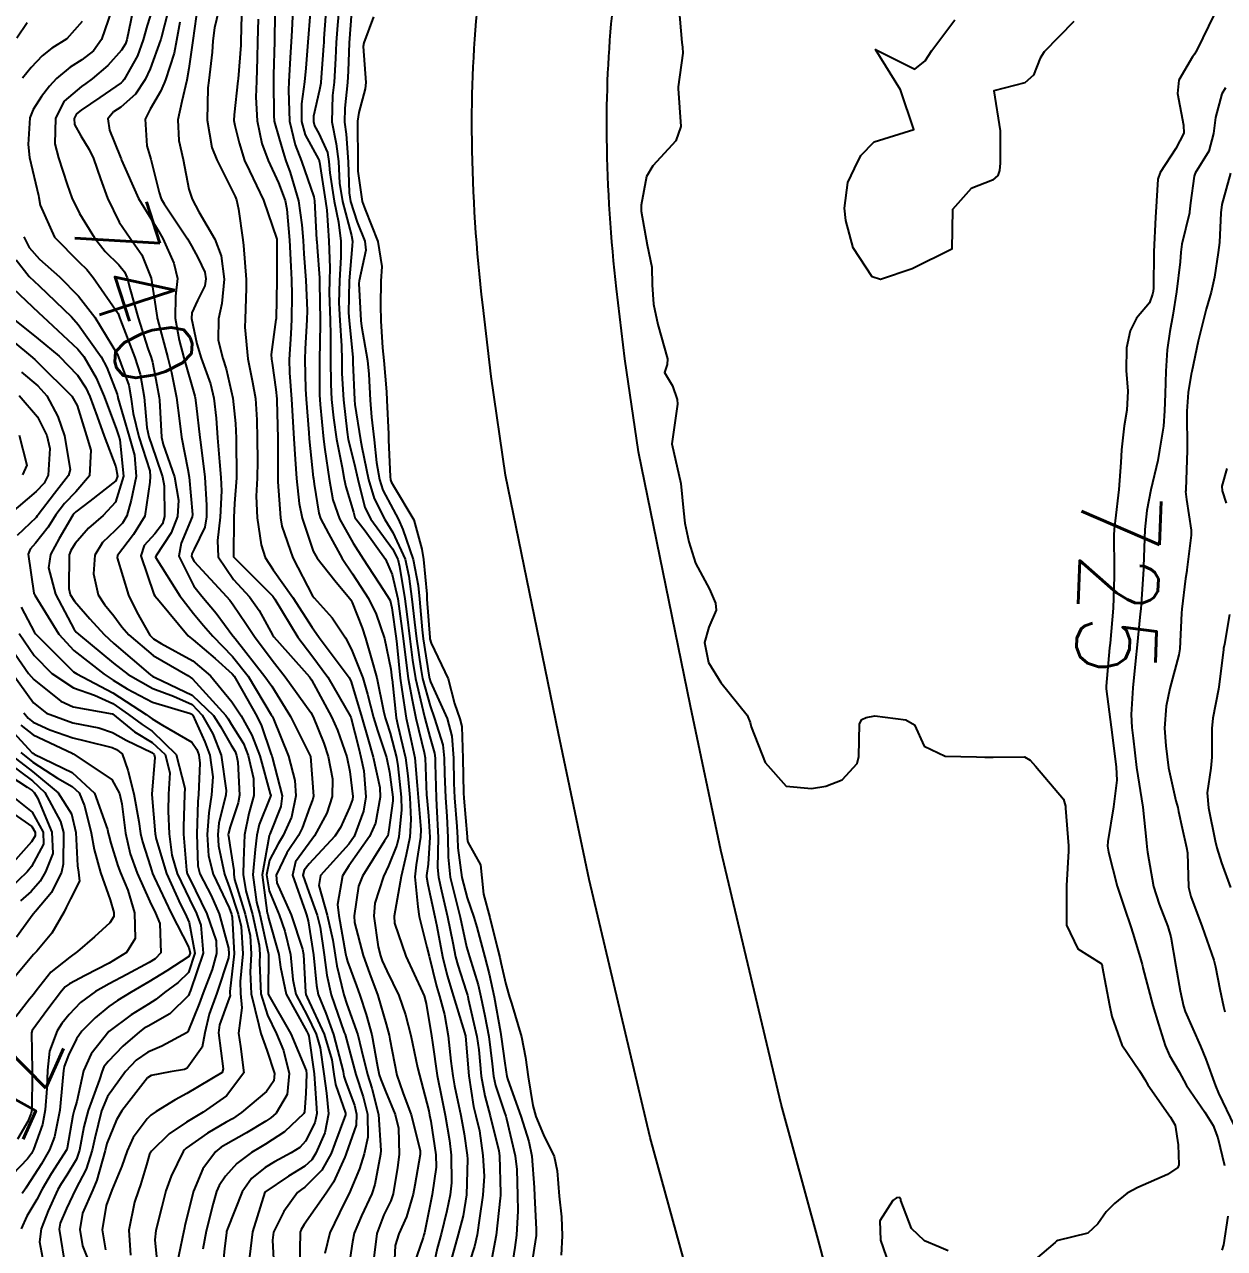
# Model space of a CAD drawing. Header units: metres. Extents: x 318500 to 325275, y 7408834 to 7428799.
# Drawn here: x 322061.5 to 322122, y 7417809.8 to 7417871.5 of the extents above; entities that cross this region are included whole.
import ezdxf
from ezdxf.enums import TextEntityAlignment as Align

# ---------------------------------------------------------------- set-up
doc = ezdxf.new("R2010")
doc.units = ezdxf.units.M
doc.header["$MEASUREMENT"] = 0
for name, color, linetype in [('Cotas', 45, 'Continuous'), ('Curvas de Nivel 1m', 11, 'Continuous'), ('Curvas de Nivel 5m', 15, 'Continuous'), ('Vias Primárias', 230, 'Continuous')]:
    doc.layers.add(name, color=color, linetype=linetype)
doc.styles.add('Style-STANDARD', font='STANDARD.shx')

msp = doc.modelspace()

# ---------------------------------------------------------------- linework, layer by layer
at = {"layer": 'Curvas de Nivel 1m', "flags": 128}
for points, elevation in [([(322068.842, 7417872.723), (322068.372, 7417870.892), (322068.337, 7417870.764), (322068.323, 7417870.73), (322067.795, 7417869.289), (322067.548, 7417868.738), (322067.069, 7417868.003), (322066.319, 7417867.358), (322065.954, 7417867.116), (322065.661, 7417866.76), (322065.745, 7417866.199), (322066.291, 7417864.871), (322066.333, 7417864.75), (322066.359, 7417864.679), (322067.212, 7417862.74), (322068.235, 7417861.089), (322068.445, 7417860.727), (322068.994, 7417859.489), (322069.177, 7417858.71), (322069.079, 7417857.829), (322069.064, 7417856.711), (322069.268, 7417855.604), (322069.498, 7417854.707), (322070.06, 7417852.772), (322070.072, 7417852.701), (322070.124, 7417852.315), (322070.311, 7417850.697), (322070.34, 7417850.452), (322070.558, 7417848.693), (322070.651, 7417847.286), (322070.644, 7417846.691), (322070.553, 7417846.182), (322070.025, 7417845.062), (322069.901, 7417844.822), (322069.882, 7417844.701), (322070.016, 7417844.451), (322071.66, 7417842.675), (322071.814, 7417842.499), (322071.986, 7417842.267), (322072.633, 7417841.317), (322073.066, 7417840.654), (322073.953, 7417839.473), (322074.618, 7417838.633), (322075.913, 7417836.829), (322076.025, 7417836.618), (322076.568, 7417835.282), (322076.783, 7417834.607), (322076.998, 7417833.479), (322076.982, 7417832.603), (322076.706, 7417831.749), (322076.098, 7417830.616), (322075.826, 7417830.244), (322075.134, 7417829.309), (322074.975, 7417828.628), (322075.628, 7417826.776), (322075.693, 7417826.621), (322075.775, 7417826.319), (322076.044, 7417824.616), (322076.193, 7417823.071), (322076.281, 7417822.612), (322076.654, 7417821.668), (322077.056, 7417820.6), (322077.532, 7417818.732), (322077.55, 7417818.592), (322077.569, 7417818.491), (322077.666, 7417818.192), (322078.1, 7417817.029), (322078.214, 7417816.582), (322078.193, 7417816.031), (322077.685, 7417814.589), (322077.668, 7417814.54), (322077.617, 7417814.409), (322077.04, 7417813.157), (322076.681, 7417812.604), (322075.574, 7417811.015), (322075.422, 7417810.771), (322075.369, 7417810.622), (322075.331, 7417808.835)], 739), ([(322071.364, 7417872.685), (322071.043, 7417871.356), (322070.967, 7417870.691), (322070.924, 7417870.129), (322070.754, 7417868.694), (322070.709, 7417868.32), (322070.671, 7417866.695), (322070.918, 7417865.312), (322071.159, 7417864.687), (322072.083, 7417862.852), (322072.159, 7417862.672), (322072.253, 7417862.2), (322072.482, 7417860.667), (322072.512, 7417860.382), (322072.638, 7417858.666), (322072.647, 7417858.221), (322072.594, 7417856.666), (322072.583, 7417856.255), (322072.723, 7417854.661), (322072.971, 7417853.49), (322073.111, 7417852.655), (322073.177, 7417851.591), (322073.204, 7417850.653), (322073.211, 7417849.526), (322073.192, 7417848.653), (322073.151, 7417847.744), (322073.198, 7417846.653), (322073.402, 7417845.277), (322073.602, 7417844.646), (322074.011, 7417844.028), (322074.992, 7417842.63), (322075.975, 7417841.109), (322076.177, 7417840.822), (322076.331, 7417840.615), (322077.477, 7417839.067), (322077.835, 7417838.592), (322077.937, 7417838.377), (322078.478, 7417836.581), (322078.797, 7417835.474), (322079.051, 7417834.573), (322079.379, 7417833.055), (322079.394, 7417832.567), (322079.162, 7417831.248), (322078.871, 7417830.574), (322077.815, 7417829.102), (322077.496, 7417828.595), (322077.242, 7417827.144), (322077.314, 7417826.597), (322077.654, 7417824.688), (322077.667, 7417824.591), (322077.679, 7417824.521), (322077.747, 7417824.276), (322078.208, 7417823.056), (322078.376, 7417822.58), (322078.69, 7417821.601), (322078.974, 7417820.571), (322079.259, 7417818.984), (322079.352, 7417818.565), (322079.428, 7417818.324), (322079.662, 7417817.74), (322080.156, 7417816.555), (322080.326, 7417815.867), (322080.353, 7417814.553), (322080.279, 7417813.884), (322080.055, 7417812.555), (322079.941, 7417812.202), (322079.579, 7417811.503), (322079.231, 7417810.565), (322079.041, 7417809.074)], 736), ([(322074.112, 7417872.653), (322074.074, 7417870.951), (322074.065, 7417870.653), (322074.023, 7417868.975), (322074.021, 7417868.653), (322074.031, 7417866.936), (322074.064, 7417866.652), (322074.301, 7417865.769), (322074.557, 7417864.911), (322074.65, 7417864.645), (322074.87, 7417864.052), (322075.277, 7417862.635), (322075.457, 7417861.416), (322075.51, 7417860.631), (322075.557, 7417859.964), (322075.645, 7417858.628), (322075.712, 7417857.102), (322075.705, 7417856.627), (322075.62, 7417855.166), (322075.6, 7417854.625), (322075.636, 7417853.124), (322075.667, 7417852.625), (322075.802, 7417850.925), (322075.828, 7417850.623), (322076.02, 7417848.671), (322076.031, 7417848.62), (322076.067, 7417848.345), (322076.313, 7417846.876), (322076.399, 7417846.615), (322076.793, 7417845.854), (322077.48, 7417844.598), (322078.008, 7417843.818), (322078.813, 7417842.578), (322079.196, 7417841.785), (322079.614, 7417840.565), (322079.947, 7417839.017), (322079.997, 7417838.559), (322080.002, 7417838.496), (322080.208, 7417836.557), (322080.287, 7417836.175), (322080.672, 7417834.552), (322080.793, 7417833.634), (322080.892, 7417832.55), (322080.955, 7417831.438), (322080.893, 7417830.549), (322080.711, 7417829.661), (322080.454, 7417828.554), (322080.364, 7417827.992), (322080.105, 7417826.557), (322080.117, 7417826.214), (322080.696, 7417824.551), (322081.542, 7417822.732), (322081.626, 7417822.541), (322081.724, 7417822.163), (322081.986, 7417820.536), (322082.033, 7417820.197), (322082.277, 7417818.531), (322082.504, 7417817.372), (322082.675, 7417816.525), (322082.899, 7417815.253), (322082.984, 7417814.52), (322083.004, 7417813.114), (322082.939, 7417812.52), (322082.764, 7417811.704), (322082.476, 7417810.526), (322082.282, 7417809.806), (322082.008, 7417808.533)], 733), ([(322075.021, 7417872.641), (322074.946, 7417871.212), (322074.912, 7417870.642), (322074.879, 7417870.126), (322074.801, 7417868.643), (322074.774, 7417868.202), (322074.831, 7417866.642), (322075.112, 7417865.452), (322075.429, 7417864.633), (322076.057, 7417862.829), (322076.091, 7417862.623), (322076.195, 7417860.656), (322076.196, 7417860.621), (322076.2, 7417860.59), (322076.227, 7417860.297), (322076.346, 7417858.752), (322076.345, 7417858.618), (322076.342, 7417858.484), (322076.383, 7417856.617), (322076.381, 7417856.413), (322076.34, 7417854.617), (322076.345, 7417852.829), (322076.356, 7417852.617), (322076.378, 7417852.365), (322076.549, 7417850.613), (322076.616, 7417850.088), (322076.823, 7417848.609), (322077.012, 7417847.558), (322077.35, 7417846.601), (322078.032, 7417845.368), (322078.538, 7417844.582), (322079.587, 7417842.975), (322079.852, 7417842.562), (322079.898, 7417842.47), (322079.985, 7417842.102), (322080.216, 7417840.558), (322080.244, 7417840.279), (322080.417, 7417838.555), (322080.492, 7417837.994), (322080.718, 7417836.552), (322080.955, 7417835.494), (322081.148, 7417834.547), (322081.272, 7417833.143), (322081.32, 7417832.545), (322081.453, 7417830.927), (322081.442, 7417830.544), (322081.208, 7417829.154), (322081.156, 7417828.547), (322081.295, 7417827.038), (322081.37, 7417826.544), (322081.757, 7417824.996), (322081.872, 7417824.538), (322082.241, 7417823.039), (322082.389, 7417822.53), (322082.637, 7417821.605), (322082.826, 7417820.523), (322082.958, 7417819.244), (322083.057, 7417818.519), (322083.155, 7417818.008), (322083.473, 7417816.513), (322083.636, 7417815.588), (322083.795, 7417814.507), (322083.812, 7417814.313), (322083.747, 7417812.508), (322083.58, 7417811.461), (322083.336, 7417810.514), (322082.953, 7417809.114)], 732), ([(322077.344, 7417872.606), (322077.254, 7417871.482), (322077.189, 7417870.608), (322077.156, 7417869.81), (322077.085, 7417868.609), (322077, 7417867.94), (322076.956, 7417866.61), (322077.19, 7417865.497), (322077.304, 7417864.605), (322077.352, 7417863.525), (322077.506, 7417862.601), (322077.95, 7417860.878), (322077.999, 7417860.593), (322077.993, 7417860.359), (322077.844, 7417858.595), (322077.806, 7417856.975), (322077.831, 7417856.595), (322078.017, 7417854.727), (322078.027, 7417854.592), (322078.025, 7417854.469), (322078.104, 7417852.59), (322078.126, 7417852.352), (322078.41, 7417850.585), (322078.477, 7417850.201), (322078.819, 7417848.579), (322079.103, 7417847.617), (322079.636, 7417846.566), (322080.04, 7417845.914), (322080.663, 7417844.554), (322080.852, 7417843.707), (322081.004, 7417842.55), (322081.135, 7417841.392), (322081.239, 7417840.547), (322081.45, 7417839.042), (322081.54, 7417838.544), (322081.919, 7417837.173), (322082.148, 7417836.536), (322082.563, 7417835.196), (322082.633, 7417834.529), (322082.647, 7417833.759), (322082.694, 7417832.527), (322082.762, 7417831.61), (322082.818, 7417830.525), (322082.827, 7417829.531), (322082.938, 7417828.523), (322083.317, 7417826.987), (322083.429, 7417826.515), (322083.758, 7417825.018), (322083.899, 7417824.508), (322084.34, 7417823.105), (322084.481, 7417822.499), (322084.673, 7417821.539), (322084.875, 7417820.492), (322085.054, 7417819.115), (322085.113, 7417818.488), (322085.209, 7417818.03), (322085.652, 7417816.718), (322085.74, 7417816.479), (322085.779, 7417816.348), (322086.207, 7417814.474), (322086.287, 7417813.796), (322086.334, 7417812.473), (322086.345, 7417811.71), (322086.269, 7417810.473), (322086.184, 7417809.85), (322085.967, 7417808.476)], 729), ([(322065.858, 7417872.231), (322065.349, 7417870.765), (322064.941, 7417870.191), (322064.354, 7417869.739), (322063.774, 7417869.363), (322063.086, 7417868.799), (322062.722, 7417868.417), (322062.326, 7417867.883), (322061.896, 7417867.235), (322061.732, 7417866.816), (322061.647, 7417865.466), (322061.718, 7417864.816), (322062.173, 7417862.89), (322062.189, 7417862.801), (322062.254, 7417862.404), (322062.983, 7417860.792), (322064.218, 7417859.535), (322064.604, 7417859.165), (322064.931, 7417858.769), (322066.183, 7417856.943), (322066.262, 7417856.749), (322066.315, 7417856.611), (322067.036, 7417854.737), (322067.303, 7417853.894), (322067.495, 7417852.73), (322067.628, 7417851.206), (322067.731, 7417850.726), (322068.085, 7417849.704), (322068.433, 7417848.716), (322068.517, 7417848.264), (322068.531, 7417846.715), (322068.418, 7417846.343), (322068.037, 7417845.839), (322067.502, 7417845.254), (322067.332, 7417844.73), (322067.991, 7417842.79), (322068.032, 7417842.72), (322068.251, 7417842.454), (322069.727, 7417840.702), (322069.967, 7417840.489), (322071.076, 7417839.56), (322071.942, 7417838.777), (322072.032, 7417838.669), (322072.174, 7417838.429), (322073.184, 7417836.651), (322073.418, 7417836.16), (322073.891, 7417834.771), (322073.93, 7417834.64), (322073.955, 7417834.574), (322074.452, 7417832.634), (322074.399, 7417832.087), (322073.831, 7417830.703), (322073.815, 7417830.656), (322073.81, 7417830.64), (322073.806, 7417830.617), (322073.449, 7417828.645), (322073.708, 7417826.714), (322073.73, 7417826.641), (322073.777, 7417826.454), (322074.299, 7417824.635), (322074.382, 7417823.995), (322074.657, 7417822.631), (322075.702, 7417820.749), (322075.77, 7417820.619), (322075.799, 7417820.518), (322076.069, 7417818.614), (322076.177, 7417817.134), (322076.199, 7417816.612), (322076.108, 7417816.148), (322075.629, 7417815.22), (322075.353, 7417814.894), (322074.915, 7417814.627), (322074.074, 7417814.174), (322073.609, 7417813.886), (322072.916, 7417813.335), (322072.434, 7417812.657), (322071.697, 7417810.794), (322071.659, 7417810.669), (322071.648, 7417810.59), (322071.557, 7417809.811), (322071.443, 7417808.77)], 742), ([(322066.923, 7417872.206), (322066.633, 7417870.747), (322066.565, 7417870.55), (322066.362, 7417870.23), (322065.664, 7417869.446), (322064.881, 7417868.772), (322064.567, 7417868.547), (322064.334, 7417868.388), (322063.465, 7417867.651), (322063.026, 7417866.799), (322062.996, 7417865.499), (322063.188, 7417864.797), (322063.613, 7417863.447), (322063.849, 7417862.784), (322064.248, 7417861.985), (322064.997, 7417860.768), (322065.542, 7417860.079), (322066.216, 7417859.395), (322066.516, 7417859.05), (322066.647, 7417858.743), (322066.788, 7417858.155), (322067.201, 7417856.735), (322067.693, 7417855.191), (322067.86, 7417854.724), (322067.925, 7417854.5), (322068.136, 7417853.352), (322068.254, 7417852.719), (322068.271, 7417852.576), (322068.37, 7417850.717), (322068.467, 7417850.344), (322069.029, 7417848.71), (322069.228, 7417847.539), (322069.179, 7417846.709), (322068.868, 7417845.882), (322068.081, 7417844.719), (322068.074, 7417844.665), (322069.298, 7417842.707), (322069.981, 7417841.829), (322070.499, 7417841.216), (322070.97, 7417840.685), (322071.955, 7417839.662), (322072.75, 7417838.658), (322073.911, 7417836.719), (322073.955, 7417836.64), (322074.005, 7417836.543), (322074.775, 7417834.631), (322075.095, 7417833.404), (322075.146, 7417832.627), (322074.925, 7417831.548), (322074.517, 7417830.633), (322074.261, 7417830.201), (322073.818, 7417829.391), (322073.667, 7417828.642), (322073.798, 7417827.845), (322074.303, 7417826.635), (322074.593, 7417825.807), (322074.875, 7417824.629), (322075.001, 7417823.364), (322075.154, 7417822.626), (322075.714, 7417821.551), (322076.178, 7417820.613), (322076.381, 7417819.918), (322076.563, 7417818.607), (322076.687, 7417817.631), (322076.793, 7417816.603), (322076.609, 7417815.632), (322076.156, 7417814.612), (322075.958, 7417814.272), (322075.61, 7417813.964), (322074.775, 7417813.456), (322073.59, 7417812.64), (322072.957, 7417810.649), (322072.81, 7417809.393)], 741), ([(322070.208, 7417872.523), (322069.949, 7417870.706), (322069.753, 7417869.305), (322069.649, 7417868.71), (322069.397, 7417867.641), (322069.19, 7417866.717), (322069.247, 7417865.663), (322069.473, 7417864.712), (322069.761, 7417863.214), (322069.92, 7417862.705), (322070.251, 7417862.074), (322071.062, 7417860.688), (322071.387, 7417859.848), (322071.527, 7417858.68), (322071.416, 7417857.457), (322071.25, 7417856.684), (322071.237, 7417855.611), (322071.469, 7417854.68), (322071.631, 7417854.163), (322071.98, 7417852.672), (322072.111, 7417851.397), (322072.141, 7417850.669), (322072.142, 7417850.627), (322072.151, 7417848.669), (322072.057, 7417847.361), (322072.017, 7417846.67), (322072.012, 7417844.679), (322072.358, 7417844.322), (322073.991, 7417842.688), (322074.029, 7417842.64), (322074.087, 7417842.541), (322075.253, 7417840.627), (322075.956, 7417839.7), (322076.761, 7417838.608), (322077.911, 7417836.635), (322077.925, 7417836.59), (322078.32, 7417835.009), (322078.431, 7417834.582), (322078.572, 7417833.887), (322078.67, 7417832.578), (322078.568, 7417831.861), (322078.091, 7417830.586), (322077.826, 7417830.2), (322076.387, 7417828.611), (322076.312, 7417828.102), (322076.736, 7417826.606), (322077.017, 7417825.345), (322077.124, 7417824.599), (322077.208, 7417824.062), (322077.566, 7417822.592), (322077.723, 7417822.128), (322078.268, 7417820.581), (322078.459, 7417819.807), (322078.764, 7417818.574), (322078.986, 7417817.893), (322079.324, 7417816.565), (322079.438, 7417814.748), (322079.425, 7417814.563), (322079.138, 7417813.026), (322078.989, 7417812.569), (322078.457, 7417811.455), (322078.098, 7417810.582), (322077.998, 7417810.149), (322077.777, 7417808.586)], 737), ([(322075.869, 7417872.112), (322075.758, 7417870.629), (322075.66, 7417869.32), (322075.587, 7417868.631), (322075.435, 7417867.522), (322075.435, 7417866.633), (322075.623, 7417865.95), (322076.291, 7417864.73), (322076.327, 7417864.656), (322076.332, 7417864.619), (322076.336, 7417864.573), (322076.639, 7417862.614), (322076.705, 7417862.161), (322076.819, 7417860.611), (322076.862, 7417859.256), (322076.844, 7417858.61), (322076.83, 7417857.981), (322076.877, 7417856.61), (322076.901, 7417855.877), (322076.901, 7417854.609), (322076.908, 7417853.378), (322076.951, 7417852.608), (322077.042, 7417851.68), (322077.196, 7417850.604), (322077.487, 7417849.191), (322077.593, 7417848.597), (322077.674, 7417848.203), (322078.053, 7417846.939), (322078.13, 7417846.668), (322078.171, 7417846.588), (322078.637, 7417845.985), (322079.668, 7417844.565), (322080.008, 7417843.791), (322080.289, 7417842.557), (322080.343, 7417842.2), (322080.557, 7417840.554), (322080.638, 7417839.875), (322080.811, 7417838.551), (322081.009, 7417837.464), (322081.197, 7417836.547), (322081.623, 7417834.812), (322081.667, 7417834.542), (322081.743, 7417832.66), (322081.753, 7417832.541), (322081.846, 7417831.619), (322081.9, 7417830.539), (322081.816, 7417829.188), (322081.74, 7417828.612), (322081.738, 7417828.541), (322081.804, 7417828.167), (322082.156, 7417826.534), (322082.254, 7417826.052), (322082.548, 7417824.528), (322082.785, 7417823.569), (322083.098, 7417822.519), (322083.7, 7417820.537), (322083.706, 7417820.51), (322083.864, 7417818.507), (322084.115, 7417816.964), (322084.227, 7417816.501), (322084.406, 7417815.731), (322084.577, 7417814.496), (322084.639, 7417813.46), (322084.586, 7417812.495), (322084.413, 7417811.332), (322084.288, 7417810.499), (322084.158, 7417809.904), (322083.697, 7417808.508)], 731), ([(322077.955, 7417872.165), (322077.831, 7417870.598), (322077.785, 7417869.162), (322077.757, 7417868.599), (322077.616, 7417867.305), (322077.607, 7417866.601), (322077.69, 7417865.985), (322077.792, 7417864.597), (322077.838, 7417863.025), (322077.907, 7417862.595), (322078.244, 7417861.55), (322078.622, 7417860.586), (322078.678, 7417860.133), (322078.342, 7417858.589), (322078.332, 7417858.465), (322078.421, 7417856.588), (322078.452, 7417856.311), (322078.756, 7417854.584), (322078.834, 7417853.892), (322078.9, 7417852.582), (322078.972, 7417851.723), (322079.095, 7417850.575), (322079.222, 7417849.433), (322079.371, 7417848.57), (322079.54, 7417848.043), (322080.055, 7417847.06), (322080.328, 7417846.557), (322080.538, 7417846.06), (322081.069, 7417844.55), (322081.311, 7417843.236), (322081.376, 7417842.546), (322081.523, 7417840.997), (322081.577, 7417840.544), (322081.872, 7417838.61), (322081.887, 7417838.541), (322081.938, 7417838.375), (322082.772, 7417836.527), (322083.018, 7417835.64), (322083.098, 7417834.522), (322083.123, 7417833.27), (322083.155, 7417832.521), (322083.274, 7417831.083), (322083.301, 7417830.518), (322083.319, 7417830.012), (322083.524, 7417828.514), (322083.795, 7417827.489), (322084.126, 7417826.505), (322084.268, 7417826.007), (322084.676, 7417824.496), (322084.902, 7417823.653), (322085.145, 7417822.489), (322085.47, 7417820.717), (322085.508, 7417820.483), (322085.68, 7417819.155), (322085.787, 7417818.479), (322085.831, 7417818.315), (322086.486, 7417816.472), (322086.896, 7417815.203), (322087.048, 7417814.466), (322087.173, 7417812.888), (322087.19, 7417812.464), (322087.272, 7417810.764), (322087.259, 7417810.463), (322087.039, 7417808.974)], 728), ([(322094.453, 7417872.379), (322094.613, 7417870.617), (322094.648, 7417870.376), (322094.663, 7417870.078), (322094.425, 7417868.379), (322094.43, 7417868.287), (322094.558, 7417866.376), (322094.303, 7417865.651), (322093.156, 7417864.397), (322092.836, 7417863.847), (322092.568, 7417862.405), (322092.557, 7417862.104), (322092.858, 7417860.401), (322093.099, 7417859.277), (322093.12, 7417858.396), (322093.176, 7417857.414), (322093.401, 7417856.392), (322093.882, 7417854.656), (322093.869, 7417854.384), (322093.735, 7417853.975), (322094.139, 7417853.295), (322094.369, 7417852.613), (322094.391, 7417852.376), (322094.366, 7417852.137), (322094.1, 7417850.38), (322094.561, 7417848.373), (322094.691, 7417847.005), (322094.764, 7417846.369), (322094.965, 7417845.437), (322095.31, 7417844.361), (322096.001, 7417843.05), (322096.308, 7417842.347), (322096.346, 7417841.986), (322095.978, 7417841.125), (322095.748, 7417840.353), (322095.955, 7417839.352), (322096.579, 7417838.344), (322097.915, 7417836.688), (322098.058, 7417836.319), (322098.117, 7417836.109), (322098.808, 7417834.311), (322099.872, 7417833.115), (322101.159, 7417832.993), (322101.873, 7417833.123), (322102.698, 7417833.437), (322103.449, 7417834.254), (322103.539, 7417834.608), (322103.572, 7417836.253), (322103.686, 7417836.48), (322103.915, 7417836.585), (322104.338, 7417836.665), (322105.914, 7417836.456), (322106.339, 7417836.214), (322106.824, 7417835.131), (322107.894, 7417834.63), (322109.478, 7417834.59), (322109.894, 7417834.573), (322110.31, 7417834.579), (322111.895, 7417834.601), (322112.177, 7417834.42), (322112.451, 7417834.132), (322113.865, 7417832.458), (322113.957, 7417832.109), (322113.966, 7417832.002), (322114.105, 7417830.107), (322114.111, 7417829.832), (322114.016, 7417828.108), (322114.006, 7417827.909), (322114.006, 7417826.108), (322114.58, 7417824.914), (322115.761, 7417824.178), (322115.792, 7417824.111), (322115.801, 7417824.08), (322115.815, 7417824.024), (322116.174, 7417822.076), (322116.292, 7417821.503), (322116.8, 7417820.069), (322117.687, 7417818.77), (322117.955, 7417818.328), (322118.118, 7417818.053), (322119.259, 7417816.433), (322119.487, 7417816.032), (322119.635, 7417815.041), (322119.673, 7417814.029), (322119.619, 7417813.894), (322119.11, 7417813.533), (322117.608, 7417812.879), (322117.076, 7417812.594), (322116.437, 7417812.072), (322116.015, 7417811.654), (322115.584, 7417811.043), (322115.084, 7417810.58), (322113.572, 7417810.213), (322113.505, 7417810.177), (322113.442, 7417810.112), (322112.425, 7417809.259)], 726), ([(322061.595, 7417871.6), (322061.076, 7417870.823)], 744), ([(322064.379, 7417871.675), (322063.596, 7417870.792), (322062.847, 7417870.319), (322062.357, 7417869.94), (322061.806, 7417869.357), (322061.358, 7417868.82)], 743), ([(322069.294, 7417871.631), (322069.139, 7417870.718), (322069.011, 7417870.069), (322068.575, 7417868.726), (322068.51, 7417868.555), (322068.331, 7417868.136), (322067.81, 7417867.243), (322067.547, 7417866.738), (322067.634, 7417865.399), (322067.832, 7417864.735), (322068.265, 7417863.046), (322068.362, 7417862.728), (322068.507, 7417862.476), (322069.683, 7417860.708), (322069.883, 7417860.36), (322070.22, 7417859.741), (322070.553, 7417859.035), (322070.612, 7417858.694), (322070.558, 7417858.342), (322070.193, 7417857.6), (322069.904, 7417856.983), (322069.892, 7417856.703), (322070.161, 7417855.425), (322070.377, 7417854.697), (322070.845, 7417853.397), (322071.017, 7417852.687), (322071.129, 7417851.671), (322071.201, 7417850.683), (322071.293, 7417849.471), (322071.37, 7417848.68), (322071.392, 7417848.009), (322071.341, 7417846.681), (322071.206, 7417845.508), (322071.235, 7417844.682), (322072.003, 7417843.529), (322072.813, 7417842.658), (322073.307, 7417841.974), (322073.971, 7417840.748), (322074.041, 7417840.639), (322074.743, 7417839.848), (322075.835, 7417838.621), (322075.938, 7417838.477), (322076.951, 7417836.604), (322077.248, 7417835.944), (322077.718, 7417834.593), (322077.879, 7417833.848), (322078.017, 7417832.588), (322078.002, 7417832.444), (322077.852, 7417832.034), (322077.408, 7417831.025), (322077.121, 7417830.601), (322075.816, 7417829.196), (322075.561, 7417828.874), (322075.503, 7417828.623), (322075.797, 7417827.764), (322076.224, 7417826.613), (322076.368, 7417826.014), (322076.58, 7417824.608), (322076.714, 7417823.58), (322076.936, 7417822.602), (322077.592, 7417820.702), (322077.63, 7417820.591), (322077.696, 7417820.338), (322078.171, 7417818.582), (322078.541, 7417817.459), (322078.769, 7417816.573), (322078.779, 7417815.427), (322078.6, 7417814.575), (322078.363, 7417813.824), (322077.84, 7417812.586), (322077.585, 7417812.093), (322076.866, 7417810.601), (322076.603, 7417809.555)], 738), ([(322073.248, 7417871.794), (322073.222, 7417870.661), (322073.195, 7417869.824), (322073.158, 7417868.662), (322073.135, 7417867.855), (322073.195, 7417866.661), (322073.44, 7417865.518), (322073.753, 7417864.655), (322074.273, 7417863.537), (322074.606, 7417862.645), (322074.69, 7417862.207), (322074.827, 7417860.641), (322074.893, 7417859.316), (322074.925, 7417858.639), (322074.952, 7417857.886), (322074.931, 7417856.639), (322074.891, 7417855.918), (322074.816, 7417854.633), (322074.824, 7417853.952), (322074.925, 7417852.632), (322074.985, 7417851.763), (322075.051, 7417850.63), (322075.108, 7417849.606), (322075.176, 7417848.629), (322075.311, 7417847.374), (322075.46, 7417846.626), (322076.025, 7417844.959), (322076.217, 7417844.617), (322077.12, 7417843.486), (322077.854, 7417842.592), (322077.914, 7417842.516), (322077.988, 7417842.371), (322078.488, 7417841.095), (322078.659, 7417840.58), (322078.945, 7417839.585), (322079.226, 7417838.571), (322079.573, 7417836.907), (322079.65, 7417836.564), (322079.713, 7417836.368), (322079.902, 7417835.787), (322080.231, 7417834.557), (322080.296, 7417834.144), (322080.465, 7417832.554), (322080.485, 7417831.919), (322080.342, 7417830.555), (322080.244, 7417830.137), (322079.815, 7417829.099), (322079.568, 7417828.564), (322079.135, 7417827.224), (322079.08, 7417826.57), (322079.299, 7417825.024), (322079.414, 7417824.565), (322079.501, 7417824.317), (322079.742, 7417823.81), (322080.35, 7417822.554), (322080.684, 7417821.581), (322080.944, 7417820.548), (322081.288, 7417818.932), (322081.378, 7417818.543), (322081.66, 7417817.525), (322081.854, 7417816.739), (322081.892, 7417816.536), (322081.95, 7417816.231), (322082.215, 7417814.531), (322082.23, 7417813.912), (322082.02, 7417812.534), (322081.636, 7417810.604), (322081.621, 7417810.539), (322081.61, 7417810.499), (322081.567, 7417810.365), (322081.092, 7417808.999)], 734), ([(322079.062, 7417871.904), (322078.573, 7417870.588), (322078.543, 7417870.412), (322078.677, 7417868.587), (322078.644, 7417868.278), (322078.317, 7417867.085), (322078.258, 7417866.644), (322078.257, 7417866.591), (322078.261, 7417866.542), (322078.269, 7417864.59), (322078.283, 7417864.127), (322078.496, 7417862.588), (322078.641, 7417862.199), (322079.278, 7417860.58), (322079.483, 7417859.311), (322079.435, 7417858.578), (322079.412, 7417857.357), (322079.436, 7417856.577), (322079.514, 7417855.222), (322079.578, 7417854.576), (322079.714, 7417852.994), (322079.736, 7417852.574), (322079.813, 7417850.856), (322079.824, 7417850.564), (322079.903, 7417848.732), (322079.925, 7417848.562), (322079.962, 7417848.454), (322080.067, 7417848.264), (322081.1, 7417846.549), (322081.505, 7417845.068), (322081.583, 7417844.544), (322081.748, 7417842.789), (322081.76, 7417842.542), (322081.904, 7417840.607), (322081.911, 7417840.541), (322081.967, 7417840.32), (322082.822, 7417838.527), (322083.154, 7417837.289), (322083.42, 7417836.517), (322083.513, 7417836.123), (322083.562, 7417834.515), (322083.596, 7417832.782), (322083.613, 7417832.514), (322083.785, 7417830.557), (322083.784, 7417830.511), (322083.789, 7417830.47), (322083.828, 7417830.285), (322084.463, 7417829.147), (322084.534, 7417828.499), (322084.618, 7417827.677), (322084.935, 7417826.493), (322085.317, 7417824.926), (322085.428, 7417824.485), (322085.489, 7417824.226), (322085.736, 7417823.126), (322085.925, 7417822.478), (322086.024, 7417822.179), (322086.521, 7417820.472), (322086.726, 7417819.428), (322086.864, 7417818.468), (322087.107, 7417817.014), (322087.258, 7417816.464), (322087.636, 7417815.545), (322088.171, 7417814.452), (322088.334, 7417813.724), (322088.434, 7417812.447), (322088.538, 7417811.404), (322088.586, 7417810.445), (322088.533, 7417809.468)], 727), ([(322114.386, 7417871.664), (322112.877, 7417870.132), (322112.684, 7417869.816), (322112.352, 7417868.96), (322111.914, 7417868.579), (322110.34, 7417868.17), (322110.671, 7417866.165), (322110.659, 7417864.53), (322110.624, 7417864.165), (322110.544, 7417863.908), (322110.282, 7417863.665), (322109.21, 7417863.247), (322108.26, 7417862.19), (322108.23, 7417860.19), (322106.22, 7417859.203), (322104.628, 7417858.658), (322104.215, 7417858.797), (322103.255, 7417860.26), (322102.886, 7417861.628), (322102.818, 7417862.264), (322102.985, 7417863.557), (322103.313, 7417864.26), (322103.637, 7417864.917), (322104.304, 7417865.6), (322106.31, 7417866.22), (322105.64, 7417868.231), (322104.37, 7417870.25), (322106.356, 7417869.269), (322106.885, 7417869.689), (322107.226, 7417870.207), (322108.386, 7417871.756)], 726), ([(322122.034, 7417868.324), (322121.848, 7417868.015), (322121.518, 7417866.822), (322121.428, 7417866.019), (322121.184, 7417865.138), (322120.499, 7417864.028), (322120.439, 7417863.877), (322120.267, 7417862.524), (322120.214, 7417862.077), (322120.204, 7417862.031), (322119.825, 7417860.447), (322119.779, 7417860.037), (322119.748, 7417859.56), (322119.564, 7417858.04), (322119.374, 7417856.861), (322119.223, 7417856.044), (322119.093, 7417855.119), (322119.02, 7417854.047), (322118.983, 7417852.892), (322118.952, 7417852.048), (322118.893, 7417851.273), (322118.707, 7417850.051), (322118.607, 7417849.538), (322118.258, 7417848.057), (322118.06, 7417847.022), (322117.964, 7417846.061), (322117.889, 7417844.195), (322117.885, 7417844.062), (322117.767, 7417842.29), (322117.754, 7417842.064), (322117.732, 7417841.808), (322117.55, 7417840.066), (322117.506, 7417839.609), (322117.348, 7417838.069), (322117.265, 7417836.724), (322117.304, 7417836.069), (322117.368, 7417835.532), (322117.546, 7417834.065), (322117.86, 7417832.06), (322118.045, 7417830.26), (322118.068, 7417830.057), (322118.096, 7417829.796), (322118.395, 7417828.051), (322118.681, 7417827.162), (322119.126, 7417826.04), (322119.264, 7417825.526), (322119.53, 7417824.033), (322119.741, 7417822.794), (322119.905, 7417822.028), (322119.995, 7417821.757), (322120.759, 7417820.014), (322121.031, 7417819.348), (322121.519, 7417818.002), (322121.675, 7417817.636), (322122.464, 7417815.992)], 724), ([(322122.278, 7417864.022), (322121.84, 7417862.441), (322121.787, 7417862.015), (322121.722, 7417860.531), (322121.665, 7417860.016), (322121.464, 7417858.771), (322121.3, 7417858.019), (322121.06, 7417857.158), (322120.762, 7417856.024), (322120.65, 7417855.548), (322120.326, 7417854.028), (322120.294, 7417853.883), (322120.139, 7417852.96), (322120.076, 7417852.031), (322120.089, 7417850.041), (322120.025, 7417848.076), (322120.019, 7417848.031), (322120.016, 7417847.977), (322120.065, 7417847.57), (322120.289, 7417846.028), (322120.302, 7417845.772), (322120.083, 7417844.029), (322120.072, 7417843.977), (322120.016, 7417843.591), (322119.82, 7417842.033), (322119.801, 7417841.837), (322119.721, 7417840.034), (322119.671, 7417839.74), (322119.22, 7417838.041), (322119.037, 7417837.154), (322118.958, 7417836.044), (322119.014, 7417835.151), (322119.158, 7417834.041), (322119.53, 7417832.37), (322119.616, 7417832.034), (322119.661, 7417831.836), (322119.85, 7417831.001), (322120.066, 7417830.028), (322120.104, 7417829.759), (322120.165, 7417828.026), (322120.271, 7417827.557), (322120.854, 7417826.019), (322121.431, 7417824.345), (322121.517, 7417824.012), (322121.743, 7417822.88), (322121.921, 7417822.007), (322121.987, 7417821.745)], 723), ([(322061.441, 7417860.812), (322061.698, 7417860.281), (322062.219, 7417859.681), (322063.235, 7417858.79), (322064.196, 7417857.829), (322065.008, 7417856.768), (322066.152, 7417854.874), (322066.207, 7417854.749), (322066.72, 7417853.326), (322066.833, 7417852.739), (322066.948, 7417851.907), (322067.24, 7417850.733), (322067.78, 7417849.018), (322067.809, 7417848.724), (322067.782, 7417848.439), (322067.526, 7417846.728), (322066.969, 7417845.803), (322066.163, 7417844.748), (322066.131, 7417844.636), (322066.708, 7417842.739), (322067.139, 7417841.89), (322067.792, 7417840.723), (322067.967, 7417840.537), (322068.365, 7417840.315), (322069.951, 7417839.431), (322070.845, 7417838.686), (322071.92, 7417837.36), (322072.391, 7417836.663), (322072.938, 7417835.692), (322073.331, 7417834.648), (322073.861, 7417832.731), (322073.882, 7417832.64), (322073.881, 7417832.618), (322073.859, 7417832.568), (322073.298, 7417831.188), (322073.183, 7417830.65), (322073.093, 7417829.921), (322072.974, 7417828.653), (322073.171, 7417827.268), (322073.337, 7417826.647), (322073.751, 7417824.721), (322073.769, 7417824.64), (322073.772, 7417824.617), (322073.761, 7417822.64), (322073.768, 7417822.601), (322074.898, 7417820.628), (322075.672, 7417818.774), (322075.691, 7417818.62), (322075.66, 7417817.627), (322075.58, 7417816.692), (322075.554, 7417816.621), (322074.572, 7417815.695), (322073.626, 7417815.062), (322073.359, 7417814.909), (322072.912, 7417814.651), (322072.177, 7417814.096), (322071.602, 7417813.452), (322071.279, 7417812.99), (322071.14, 7417812.677), (322070.975, 7417812.07), (322070.633, 7417810.684), (322070.465, 7417809.778)], 743), ([(322061.046, 7417859.646), (322061.699, 7417858.808), (322062.203, 7417858.338), (322063.834, 7417856.783), (322064.174, 7417856.39), (322065.333, 7417854.762), (322065.617, 7417854.23), (322066.131, 7417852.882), (322066.163, 7417852.782), (322066.171, 7417852.749), (322066.179, 7417852.7), (322066.739, 7417850.74), (322067.014, 7417849.809), (322067.105, 7417848.734), (322066.852, 7417847.532), (322066.619, 7417846.741), (322066.406, 7417846.384), (322066.039, 7417846.006), (322065.395, 7417845.394), (322065.016, 7417844.765), (322064.952, 7417843.82), (322065.189, 7417842.762), (322065.496, 7417842.268), (322065.979, 7417841.698), (322066.382, 7417841.152), (322066.722, 7417840.739), (322067.955, 7417839.698), (322069.706, 7417838.702), (322069.937, 7417838.521), (322071.619, 7417836.674), (322071.739, 7417836.503), (322071.906, 7417836.224), (322072.503, 7417835.268), (322072.745, 7417834.657), (322073.017, 7417833.509), (322073.029, 7417832.652), (322072.771, 7417831.731), (322072.556, 7417830.659), (322072.517, 7417829.359), (322072.499, 7417828.66), (322072.62, 7417827.835), (322072.959, 7417826.652), (322073.298, 7417825.106), (322073.334, 7417824.646), (322073.314, 7417824.215), (322073.389, 7417822.645), (322073.714, 7417821.573), (322074.17, 7417820.635), (322074.528, 7417819.791), (322074.815, 7417818.629), (322074.716, 7417817.573), (322074.149, 7417816.635), (322073.894, 7417816.389), (322073.644, 7417816.218), (322072.655, 7417815.634), (322071.626, 7417815.053), (322071.388, 7417814.909), (322071.105, 7417814.678), (322070.464, 7417813.83), (322069.986, 7417812.694), (322069.573, 7417811.027), (322069.514, 7417810.758), (322069.498, 7417810.701), (322069.172, 7417809.077)], 744), ([(322060.718, 7417856.822), (322062.163, 7417855.678), (322063.208, 7417854.789), (322064.141, 7417853.838), (322064.564, 7417853.204), (322064.758, 7417852.771), (322065.129, 7417851.751), (322065.48, 7417850.759), (322066.077, 7417849.22), (322066.151, 7417848.749), (322066.068, 7417848.505), (322064.766, 7417847.479), (322064.052, 7417846.95), (322063.967, 7417846.865), (322063.906, 7417846.781), (322063.21, 7417845.61), (322062.771, 7417844.792), (322062.676, 7417844.128), (322063.035, 7417842.79), (322063.972, 7417841.022), (322064.074, 7417840.882), (322064.187, 7417840.777), (322065.948, 7417839.311), (322066.698, 7417838.739), (322067.93, 7417838.035), (322068.975, 7417837.659), (322069.918, 7417837.228), (322070.432, 7417836.692), (322070.967, 7417835.75), (322071.376, 7417834.678), (322071.639, 7417832.898), (322071.617, 7417832.674), (322071.268, 7417831.249), (322071.211, 7417830.679), (322071.251, 7417830.106), (322071.554, 7417828.674), (322071.8, 7417827.985), (322072.245, 7417826.663), (322072.385, 7417826.047), (322072.468, 7417824.659), (322072.343, 7417823.268), (322072.363, 7417822.661), (322072.432, 7417821.946), (322072.25, 7417820.662), (322072.366, 7417819.983), (322072.534, 7417818.657), (322071.658, 7417817.505), (322070.478, 7417816.688), (322069.965, 7417816.375), (322069.642, 7417816.184), (322068.753, 7417815.589), (322067.867, 7417814.718), (322067.775, 7417814.561), (322067.61, 7417814.03), (322067.309, 7417813.01), (322067.211, 7417812.726), (322067.005, 7417812.15), (322066.725, 7417810.733), (322066.816, 7417809.466)], 746), ([(322060.169, 7417856.116), (322061.768, 7417854.806), (322061.98, 7417854.634), (322062.147, 7417854.482), (322063.852, 7417852.783), (322064.123, 7417852.306), (322064.591, 7417850.773), (322064.809, 7417850.049), (322064.736, 7417848.77), (322064.062, 7417847.955), (322063.476, 7417847.366), (322063.053, 7417846.79), (322062.652, 7417846.182), (322062.029, 7417845.375), (322061.755, 7417845.073), (322061.646, 7417844.806), (322061.941, 7417842.851), (322061.958, 7417842.8), (322061.969, 7417842.779), (322061.989, 7417842.744), (322063.205, 7417840.788), (322063.958, 7417839.956), (322065.487, 7417838.757), (322065.936, 7417838.467), (322066.645, 7417838.024), (322067.919, 7417837.353), (322069.833, 7417836.779), (322069.911, 7417836.743), (322069.949, 7417836.699), (322070.565, 7417835.359), (322070.813, 7417834.686), (322070.963, 7417833.594), (322070.898, 7417832.684), (322070.757, 7417831.776), (322070.681, 7417830.687), (322070.74, 7417829.606), (322070.981, 7417828.682), (322071.785, 7417826.981), (322071.903, 7417826.668), (322071.938, 7417826.507), (322072.034, 7417824.666), (322071.821, 7417822.758), (322071.82, 7417822.669), (322071.829, 7417822.568), (322071.723, 7417822.237), (322071.297, 7417821.085), (322071.248, 7417820.677), (322071.488, 7417818.858), (322071.433, 7417818.674), (322069.659, 7417817.613), (322069.062, 7417817.3), (322068.106, 7417816.715), (322067.843, 7417816.522), (322067.644, 7417816.344), (322066.954, 7417815.406), (322066.648, 7417814.735), (322066.381, 7417813.965), (322065.873, 7417812.746), (322065.582, 7417811.967), (322065.387, 7417810.753), (322065.555, 7417809.742)], 747), ([(322061.318, 7417853.989), (322062.135, 7417853.299), (322062.59, 7417852.795), (322063.144, 7417851.76), (322063.485, 7417850.786), (322063.773, 7417849.084), (322063.683, 7417848.784), (322062.983, 7417847.869), (322062.15, 7417846.799), (322062.111, 7417846.738), (322062.048, 7417846.67), (322061.09, 7417845.758)], 748), ([(322061.196, 7417852.814), (322062.114, 7417851.744), (322062.601, 7417850.795), (322062.739, 7417850.145), (322062.663, 7417848.794), (322062.462, 7417848.4), (322062.062, 7417847.973), (322060.699, 7417846.82)], 749), ([(322122.087, 7417849.136), (322121.848, 7417848.238), (322121.853, 7417848.012), (322122.064, 7417847.381)], 722), ([(322061.306, 7417842.133), (322061.971, 7417840.861), (322062.016, 7417840.8), (322063.942, 7417838.884), (322064.097, 7417838.778), (322065.926, 7417837.814), (322067.6, 7417836.725), (322067.783, 7417836.596), (322067.908, 7417836.511), (322068.427, 7417836.193), (322069.896, 7417835.33), (322070.157, 7417834.96), (322070.255, 7417834.695), (322070.309, 7417834.269), (322070.24, 7417832.694), (322070.213, 7417832.336), (322070.151, 7417830.695), (322070.212, 7417829.092), (322070.313, 7417828.692), (322070.873, 7417827.605), (322071.29, 7417826.677), (322071.754, 7417824.945), (322071.774, 7417824.67), (322071.748, 7417824.463), (322071.162, 7417822.679), (322070.783, 7417821.615), (322070.567, 7417820.687), (322070.418, 7417819.96), (322069.673, 7417818.896), (322069.542, 7417818.831), (322068.812, 7417818.709), (322067.856, 7417818.53), (322067.667, 7417818.407), (322066.374, 7417816.739), (322066.098, 7417816.289), (322065.625, 7417815.102), (322065.554, 7417814.818), (322065.538, 7417814.751), (322065.108, 7417813.246), (322064.912, 7417812.76), (322064.395, 7417811.584), (322064.251, 7417810.77), (322064.39, 7417809.935), (322064.854, 7417808.76)], 748), ([(322122.225, 7417841.779), (322121.974, 7417840.277), (322121.932, 7417840.049), (322121.926, 7417840.01), (322121.707, 7417838.249), (322121.67, 7417838.013), (322121.392, 7417836.548), (322121.341, 7417836.016), (322121.334, 7417834.581), (322121.282, 7417834.016), (322121.107, 7417832.783), (322121.17, 7417832.017), (322121.502, 7417830.355), (322121.582, 7417830.013), (322121.829, 7417829.256), (322122.274, 7417828.003)], 722), ([(322061.194, 7417840.812), (322061.954, 7417839.712), (322062.849, 7417838.791), (322063.93, 7417838.081), (322064.991, 7417837.697), (322065.918, 7417837.285), (322066.716, 7417836.738), (322067.401, 7417836.224), (322067.902, 7417835.891), (322069.11, 7417834.708), (322069.559, 7417833.009), (322069.541, 7417832.703), (322069.479, 7417831.06), (322069.489, 7417830.703), (322069.628, 7417828.886), (322069.677, 7417828.701), (322069.806, 7417828.439), (322070.667, 7417826.687), (322071.123, 7417825.316), (322071.153, 7417824.679), (322070.93, 7417823.87), (322070.478, 7417822.689), (322070.276, 7417822.137), (322069.7, 7417820.727), (322069.69, 7417820.71), (322069.673, 7417820.7), (322068.391, 7417820.011), (322067.685, 7417819.706), (322067.1, 7417819.307), (322066.566, 7417818.737), (322065.657, 7417817.475), (322065.349, 7417816.755), (322065.013, 7417815.376), (322064.883, 7417814.761), (322064.57, 7417813.801), (322064.036, 7417812.773), (322063.58, 7417811.826), (322063.266, 7417811.09), (322063.208, 7417810.784), (322063.527, 7417808.793)], 749), ([(322060.84, 7417838.816), (322061.918, 7417837.322), (322062.575, 7417836.793), (322063.905, 7417836.311), (322065.208, 7417836.065), (322065.901, 7417835.825), (322066.588, 7417835.43), (322067.891, 7417834.812), (322068.007, 7417834.719), (322068.043, 7417834.563), (322067.883, 7417832.72), (322067.883, 7417832.697), (322068.059, 7417830.718), (322068.1, 7417830.445), (322068.626, 7417828.712), (322069.341, 7417827.15), (322069.574, 7417826.702), (322069.773, 7417826.247), (322070.056, 7417824.695), (322069.74, 7417823.728), (322069.217, 7417823.224), (322068.52, 7417822.712), (322068.086, 7417822.355), (322067.721, 7417822.125), (322066.852, 7417821.594), (322065.726, 7417820.75), (322064.823, 7417819.623), (322064.448, 7417818.768), (322064.105, 7417817.224), (322063.974, 7417816.775), (322063.908, 7417816.515), (322063.621, 7417814.86), (322063.606, 7417814.794), (322062.816, 7417813.573), (322062.362, 7417812.792), (322062.096, 7417812.284), (322061.576, 7417811.429), (322061.297, 7417810.804)], 751), ([(322061.433, 7417836.807), (322061.655, 7417836.551), (322061.906, 7417836.351), (322062.739, 7417835.954), (322063.898, 7417835.556), (322064.53, 7417835.404), (322065.893, 7417835.061), (322066.109, 7417834.963), (322066.398, 7417834.742), (322066.685, 7417833.931), (322066.987, 7417832.733), (322067.236, 7417831.332), (322067.314, 7417830.728), (322067.414, 7417830.314), (322067.813, 7417829.052), (322067.927, 7417828.719), (322068.003, 7417828.522), (322068.866, 7417826.709), (322069.754, 7417824.986), (322069.815, 7417824.699), (322069.748, 7417824.534), (322068.646, 7417823.806), (322067.735, 7417823.243), (322066.849, 7417822.733), (322066.156, 7417822.311), (322065.719, 7417822.008), (322065.026, 7417821.444), (322064.365, 7417820.77), (322064.093, 7417820.375), (322063.682, 7417819.552), (322063.465, 7417818.99), (322063.426, 7417818.782), (322063.284, 7417817.153), (322063.24, 7417816.784), (322062.979, 7417815.437), (322062.73, 7417814.789), (322062.32, 7417814.082), (322061.592, 7417812.933), (322061.537, 7417812.855), (322061.496, 7417812.801), (322061.356, 7417812.572)], 752), ([(322061.283, 7417836.189), (322061.899, 7417835.701), (322063.866, 7417834.78), (322063.89, 7417834.77), (322063.916, 7417834.754), (322065.871, 7417833.453), (322066.264, 7417832.744), (322066.368, 7417832.227), (322066.554, 7417830.739), (322066.795, 7417829.711), (322067.155, 7417828.73), (322067.789, 7417827.3), (322068.072, 7417826.717), (322068.287, 7417826.2), (322068.347, 7417824.714), (322068.058, 7417824.406), (322067.745, 7417824.222), (322066.623, 7417823.621), (322065.734, 7417823.157), (322065.043, 7417822.76), (322064.291, 7417822.202), (322063.712, 7417821.601), (322063.346, 7417821.143), (322063.11, 7417820.786), (322062.726, 7417819.748), (322062.623, 7417818.79), (322062.587, 7417817.865), (322062.515, 7417816.791), (322062.379, 7417816.052), (322061.926, 7417814.797), (322061.819, 7417814.596), (322061.613, 7417814.328), (322060.867, 7417813.545)], 753), ([(322060.915, 7417835.83), (322061.858, 7417834.8), (322061.89, 7417834.773), (322061.953, 7417834.736), (322063.875, 7417833.802), (322065.001, 7417832.763), (322065.652, 7417830.933), (322065.684, 7417830.752), (322065.711, 7417830.634), (322065.825, 7417830.238), (322066.169, 7417829.1), (322066.301, 7417828.743), (322066.669, 7417827.865), (322067.008, 7417826.732), (322067.048, 7417825.444), (322066.609, 7417824.737), (322065.744, 7417824.196), (322064.533, 7417823.563), (322063.734, 7417823.156), (322063.519, 7417822.995), (322063.338, 7417822.784), (322062.641, 7417821.866), (322061.859, 7417820.798), (322061.825, 7417820.672), (322061.86, 7417818.798), (322061.861, 7417818.605), (322061.836, 7417816.798), (322061.808, 7417816.638), (322061.641, 7417816.209), (322061.118, 7417815.318)], 754), ([(322059.89, 7417834.846), (322061.869, 7417833.388), (322062.498, 7417832.794), (322063.29, 7417831.333), (322063.426, 7417830.784), (322063.418, 7417829.18), (322063.326, 7417828.785), (322062.833, 7417827.751), (322062.026, 7417826.798), (322061.909, 7417826.668), (322061.775, 7417826.477), (322061.061, 7417825.51)], 757), ([(322060.62, 7417834.819), (322061.876, 7417833.862), (322063.156, 7417832.787), (322063.844, 7417831.715), (322064.052, 7417830.777), (322064.136, 7417829.098), (322064.187, 7417828.774), (322064.244, 7417828.333), (322063.79, 7417827.435), (322063.569, 7417826.997), (322063.466, 7417826.783), (322062.843, 7417825.711), (322062.088, 7417824.797), (322061.922, 7417824.624), (322061.746, 7417824.425), (322060.408, 7417822.82)], 756), ([(322059.88, 7417834.177), (322061.601, 7417833.067), (322061.861, 7417832.894), (322061.962, 7417832.799), (322062.119, 7417832.535), (322062.846, 7417830.79), (322062.89, 7417829.719), (322062.531, 7417828.793), (322062.264, 7417828.334), (322061.795, 7417827.8), (322061.268, 7417827.327)], 758), ([(322060.585, 7417832.819), (322061.845, 7417831.802), (322062.416, 7417830.794), (322062.43, 7417830.188), (322061.813, 7417829.067), (322061.596, 7417828.803), (322060.688, 7417827.925)], 759), ([(322108.05, 7417809.695), (322107.565, 7417809.884), (322106.852, 7417810.201), (322106.192, 7417810.823), (322105.662, 7417812.219), (322105.649, 7417812.277), (322105.592, 7417812.37), (322105.445, 7417812.369), (322105.258, 7417812.223), (322104.604, 7417811.206), (322104.627, 7417810.229), (322105.195, 7417808.574)], 726)]:
    msp.add_lwpolyline(points, dxfattribs=dict(at, elevation=elevation))
at = {"layer": 'Curvas de Nivel 5m', "flags": 128}
for points, elevation in [([(322068.052, 7417872.733), (322067.653, 7417871.462), (322067.454, 7417870.739), (322067.157, 7417869.943), (322066.488, 7417868.749), (322066.423, 7417868.664), (322066.338, 7417868.585), (322065.257, 7417867.835), (322064.316, 7417867.199), (322064.09, 7417867.006), (322063.977, 7417866.785), (322063.993, 7417866.47), (322064.301, 7417865.908), (322064.733, 7417865.212), (322064.938, 7417864.77), (322065.303, 7417863.736), (322065.654, 7417862.759), (322066.242, 7417861.544), (322066.787, 7417860.744), (322067.39, 7417859.907), (322067.862, 7417858.725), (322068.155, 7417856.746), (322068.16, 7417856.72), (322068.179, 7417856.654), (322068.687, 7417854.715), (322068.878, 7417853.977), (322069.137, 7417852.71), (322069.29, 7417851.53), (322069.383, 7417850.707), (322069.7, 7417849.079), (322069.766, 7417848.703), (322069.944, 7417846.809), (322069.926, 7417846.701), (322069.363, 7417845.374), (322069.256, 7417844.708), (322069.997, 7417843.199), (322070.413, 7417842.694), (322071.138, 7417841.839), (322071.97, 7417840.698), (322071.983, 7417840.683), (322072.082, 7417840.555), (322073.587, 7417838.645), (322073.933, 7417838.164), (322074.887, 7417836.63), (322075.89, 7417834.62), (322076.042, 7417832.617), (322076.011, 7417832.464), (322075.852, 7417832.079), (322075.461, 7417830.998), (322075.277, 7417830.626), (322074.703, 7417829.75), (322074.15, 7417828.637), (322074.191, 7417828.25), (322074.921, 7417826.629), (322075.481, 7417824.896), (322075.528, 7417824.622), (322075.629, 7417822.723), (322075.65, 7417822.621), (322075.728, 7417822.46), (322076.583, 7417820.607), (322076.956, 7417819.325), (322077.057, 7417818.599), (322077.147, 7417818.079), (322077.65, 7417816.622), (322077.658, 7417816.598), (322077.649, 7417816.548), (322077.123, 7417815.102), (322076.931, 7417814.6), (322076.458, 7417813.756), (322075.594, 7417812.904), (322075.427, 7417812.787), (322075.23, 7417812.624), (322074.54, 7417811.671), (322074.026, 7417810.635), (322073.969, 7417810.231), (322074.061, 7417808.635)], 740), ([(322072.421, 7417872.638), (322072.379, 7417870.67), (322072.367, 7417870.469), (322072.233, 7417868.781), (322072.225, 7417868.672), (322072.032, 7417866.957), (322072.025, 7417866.674), (322072.068, 7417866.434), (322072.299, 7417865.544), (322072.567, 7417864.667), (322072.809, 7417864.138), (322073.511, 7417862.657), (322074.188, 7417860.693), (322074.193, 7417860.65), (322074.192, 7417858.669), (322074.192, 7417858.65), (322074.15, 7417856.68), (322074.148, 7417856.65), (322073.912, 7417854.885), (322073.923, 7417854.643), (322073.952, 7417854.447), (322074.135, 7417853.109), (322074.184, 7417852.639), (322074.184, 7417852.584), (322074.248, 7417850.639), (322074.249, 7417850.487), (322074.242, 7417848.638), (322074.242, 7417848.465), (322074.38, 7417846.637), (322074.447, 7417846.233), (322075.005, 7417844.63), (322075.992, 7417842.72), (322076.073, 7417842.619), (322076.98, 7417841.605), (322077.654, 7417840.595), (322077.961, 7417840.013), (322078.523, 7417838.581), (322078.754, 7417837.751), (322079.064, 7417836.573), (322079.262, 7417835.928), (322079.715, 7417834.563), (322079.879, 7417833.818), (322080.038, 7417832.558), (322080.04, 7417832.375), (322079.835, 7417830.919), (322079.781, 7417830.61), (322079.757, 7417830.561), (322079.622, 7417830.358), (322078.508, 7417828.58), (322078.313, 7417828.072), (322078.086, 7417826.585), (322078.111, 7417826.248), (322078.549, 7417824.578), (322078.861, 7417823.693), (322079.281, 7417822.567), (322079.708, 7417821.112), (322079.852, 7417820.558), (322079.895, 7417820.36), (322080.245, 7417818.554), (322080.539, 7417817.674), (322080.959, 7417816.547), (322081.419, 7417814.747), (322081.426, 7417814.542), (322081.149, 7417812.993), (322081.065, 7417812.545), (322080.727, 7417811.4), (322080.334, 7417810.552), (322080.154, 7417809.961), (322080.082, 7417808.555)], 735), ([(322076.699, 7417872.615), (322076.559, 7417870.804), (322076.552, 7417870.617), (322076.537, 7417870.447), (322076.415, 7417868.619), (322076.403, 7417868.555), (322076.334, 7417868.23), (322076.045, 7417866.893), (322076.039, 7417866.624), (322076.095, 7417866.41), (322076.304, 7417866.022), (322076.748, 7417865.067), (322076.82, 7417864.612), (322076.856, 7417864.037), (322077.085, 7417862.608), (322077.292, 7417861.556), (322077.41, 7417860.602), (322077.41, 7417859.79), (322077.344, 7417858.603), (322077.318, 7417857.478), (322077.361, 7417856.602), (322077.445, 7417855.316), (322077.466, 7417854.6), (322077.468, 7417853.925), (322077.55, 7417852.599), (322077.731, 7417850.97), (322077.793, 7417850.595), (322078.082, 7417849.398), (322078.27, 7417848.587), (322078.635, 7417847.161), (322078.928, 7417846.577), (322080.028, 7417845.076), (322080.285, 7417844.557), (322080.375, 7417844.196), (322080.64, 7417842.554), (322080.743, 7417841.792), (322080.899, 7417840.551), (322081.039, 7417839.464), (322081.188, 7417838.548), (322081.565, 7417836.894), (322081.649, 7417836.543), (322081.901, 7417835.61), (322082.14, 7417834.784), (322082.168, 7417834.536), (322082.175, 7417834.246), (322082.218, 7417832.535), (322082.248, 7417832.14), (322082.332, 7417830.532), (322082.3, 7417829.018), (322082.335, 7417828.532), (322082.499, 7417827.831), (322082.792, 7417826.525), (322083.061, 7417825.22), (322083.203, 7417824.518), (322083.313, 7417824.084), (322083.733, 7417822.781), (322083.801, 7417822.579), (322083.816, 7417822.509), (322083.843, 7417822.394), (322084.277, 7417820.501), (322084.371, 7417819.818), (322084.49, 7417818.498), (322084.671, 7417817.506), (322084.95, 7417816.49), (322085.381, 7417814.726), (322085.412, 7417814.483), (322085.471, 7417812.603), (322085.466, 7417812.482), (322085.449, 7417812.343), (322085.254, 7417810.485), (322084.989, 7417809.048)], 730), ([(322121.456, 7417872.019), (322120.602, 7417870.257), (322120.468, 7417870.029), (322120.427, 7417869.971), (322120.368, 7417869.88), (322119.674, 7417868.717), (322119.599, 7417868.041), (322119.906, 7417866.447), (322119.92, 7417866.036), (322119.522, 7417865.262), (322118.739, 7417864.053), (322118.621, 7417863.719), (322118.519, 7417862.056), (322118.5, 7417861.812), (322118.405, 7417860.057), (322118.391, 7417858.236), (322118.377, 7417858.057), (322118.352, 7417857.914), (322118.201, 7417857.493), (322117.546, 7417856.714), (322117.212, 7417856.075), (322117.036, 7417855.208), (322117.01, 7417854.077), (322117.1, 7417853.036), (322117.056, 7417852.076), (322116.917, 7417851.279), (322116.786, 7417850.08), (322116.742, 7417849.428), (322116.656, 7417848.081), (322116.464, 7417846.494), (322116.41, 7417846.085), (322116.399, 7417845.73), (322116.413, 7417844.084), (322116.415, 7417843.683), (322116.367, 7417842.084), (322116.204, 7417840.319), (322116.178, 7417840.087), (322116.015, 7417838.163), (322116.006, 7417838.089), (322116.01, 7417838.017), (322116.261, 7417836.085), (322116.44, 7417834.627), (322116.513, 7417834.081), (322116.547, 7417833.413), (322116.387, 7417832.082), (322116.089, 7417830.333), (322116.083, 7417830.086), (322116.134, 7417829.787), (322116.56, 7417828.079), (322116.948, 7417826.917), (322117.241, 7417826.068), (322117.368, 7417825.656), (322117.763, 7417824.36), (322117.828, 7417824.127), (322117.843, 7417824.059), (322117.864, 7417823.953), (322118.365, 7417822.05), (322118.645, 7417821.117), (322118.988, 7417820.041), (322119.202, 7417819.545), (322119.687, 7417818.716), (322119.925, 7417818.269), (322120.062, 7417818.024), (322120.992, 7417816.678), (322121.411, 7417816.004), (322121.641, 7417815.383), (322121.98, 7417813.996)], 725), ([(322060.217, 7417858.837), (322062.183, 7417856.987), (322062.389, 7417856.798), (322064.156, 7417855.152), (322064.46, 7417854.775), (322065.072, 7417853.699), (322065.48, 7417852.76), (322066.105, 7417851.106), (322066.224, 7417850.748), (322066.274, 7417850.571), (322066.465, 7417848.744), (322066.057, 7417847.443), (322065.44, 7417846.759), (322064.686, 7417846.125), (322064.029, 7417845.348), (322063.8, 7417845.006), (322063.721, 7417844.783), (322063.703, 7417843.075), (322063.777, 7417842.782), (322063.987, 7417842.436), (322064.768, 7417841.558), (322065.486, 7417840.757), (322065.963, 7417840.304), (322067.815, 7417838.722), (322067.939, 7417838.646), (322068.057, 7417838.6), (322069.925, 7417837.708), (322071, 7417836.684), (322071.353, 7417836.127), (322071.895, 7417835.181), (322072.083, 7417834.858), (322072.158, 7417834.666), (322072.229, 7417834.32), (322072.301, 7417832.663), (322072.234, 7417832.284), (322071.836, 7417831.069), (322071.75, 7417830.753), (322071.739, 7417830.671), (322071.747, 7417830.589), (322071.825, 7417830.137), (322072.017, 7417828.872), (322072.024, 7417828.667), (322072.062, 7417828.41), (322072.596, 7417826.658), (322072.838, 7417825.58), (322072.902, 7417824.653), (322072.844, 7417823.756), (322072.904, 7417822.652), (322073.281, 7417821.072), (322073.383, 7417820.645), (322073.687, 7417819.799), (322074.071, 7417818.636), (322074.045, 7417818.257), (322073.661, 7417817.725), (322072.416, 7417816.659), (322071.96, 7417816.35), (322071.643, 7417816.174), (322070.702, 7417815.616), (322069.622, 7417814.857), (322069.534, 7417814.788), (322069.461, 7417814.702), (322068.857, 7417813.451), (322068.599, 7417812.71), (322068.385, 7417811.909), (322068.083, 7417810.715), (322068.036, 7417810.242), (322068.191, 7417808.713)], 745), ([(322061.198, 7417850.814), (322061.59, 7417849.295), (322061.371, 7417848.81)], 750), ([(322060.995, 7417839.773), (322061.663, 7417838.804), (322061.935, 7417838.486), (322063.297, 7417837.408), (322063.915, 7417837.117), (322065.894, 7417836.766), (322065.91, 7417836.761), (322067.018, 7417835.85), (322067.896, 7417835.317), (322068.56, 7417834.713), (322068.794, 7417833.793), (322068.721, 7417832.711), (322068.706, 7417831.852), (322068.769, 7417830.711), (322068.893, 7417829.635), (322069.163, 7417828.706), (322069.791, 7417827.421), (322070.147, 7417826.694), (322070.36, 7417826.102), (322070.473, 7417824.689), (322069.838, 7417822.806), (322069.793, 7417822.699), (322069.775, 7417822.654), (322069.728, 7417822.559), (322068.79, 7417821.633), (322067.705, 7417821.024), (322067.509, 7417820.917), (322067.259, 7417820.727), (322066.427, 7417820.001), (322065.677, 7417819.229), (322065.465, 7417818.962), (322065.375, 7417818.754), (322065.241, 7417818.331), (322064.681, 7417816.765), (322064.462, 7417815.943), (322064.239, 7417814.771), (322064.081, 7417814.304), (322063.601, 7417813.512), (322063.307, 7417813.07), (322063.152, 7417812.784), (322062.66, 7417811.709), (322062.304, 7417810.793), (322062.217, 7417810.137), (322062.477, 7417808.791)], 750), ([(322061.276, 7417834.809), (322061.883, 7417834.321), (322063.131, 7417833.527), (322063.865, 7417833.105), (322064.225, 7417832.775), (322064.496, 7417832.125), (322064.822, 7417830.765), (322064.985, 7417829.925), (322065.304, 7417828.758), (322065.789, 7417827.379), (322065.974, 7417826.747), (322065.975, 7417826.549), (322065.772, 7417826.232), (322065.001, 7417825.522), (322064.144, 7417824.774), (322063.747, 7417824.502), (322062.791, 7417823.738), (322062.052, 7417822.797), (322061.918, 7417822.607), (322061.724, 7417822.374), (322061.036, 7417821.484)], 755), ([(322060.948, 7417831.709), (322061.834, 7417831.082), (322062.008, 7417830.798), (322062.01, 7417830.616), (322061.825, 7417830.307), (322060.485, 7417828.82)], 760), ([(322122.151, 7417811.435), (322121.933, 7417809.996), (322121.845, 7417809.718)], 725)]:
    msp.add_lwpolyline(points, dxfattribs=dict(at, elevation=elevation))
at = {"layer": 'Vias Primárias'}
for points in [[(323715.644, 7420145.548, 0), (323709.04, 7420132.939)], [(323831.088, 7420001.787, 0), (323833.844, 7420008.443, 0.220888)], [(322124.44, 7417726.032), (322120.447, 7417738.009), (322115.771, 7417749.698), (322110.61, 7417763.045), (322104.863, 7417778.04), (322099.041, 7417794.277), (322094.913, 7417808.493), (322093.024, 7417815.408), (322089.936, 7417828.413), (322088.394, 7417835.768), (322085.728, 7417848.797), (322085.002, 7417853.768), (322084.573, 7417857.389, -0.026457), (322084.033, 7417865.684, -0.029052), (322084.374, 7417873.077, 0.005189)], [(322126.485, 7417740.015), (322120.992, 7417753.995), (322115.842, 7417767.15), (322109.728, 7417783.933), (322104.371, 7417799.381), (322101.479, 7417810.262), (322099.614, 7417817.09), (322096.573, 7417829.897), (322095.053, 7417837.147), (322092.428, 7417849.971), (322091.744, 7417854.659), (322091.326, 7417858.189, -0.026457), (322090.833, 7417865.766, -0.029052), (322091.137, 7417872.371, 0.005189)]]:
    msp.add_lwpolyline(points, format="xyb", dxfattribs=at)

# ---------------------------------------------------------------- texts
at = {"layer": 'Cotas', "style": 'Style-STANDARD'}
for s, rotation, p in [('740', 287.9177, (322067.006, 7417857.948, 740)), ('725', 267.95546, (322116.635, 7417843.324, 725)), ('755', 246.04366, (322059.885, 7417816.852, 755))]:
    msp.add_text(s, height=4, rotation=rotation, dxfattribs=at).set_placement(p, align=Align.MIDDLE_CENTER)

doc.saveas('drawing.dxf')
